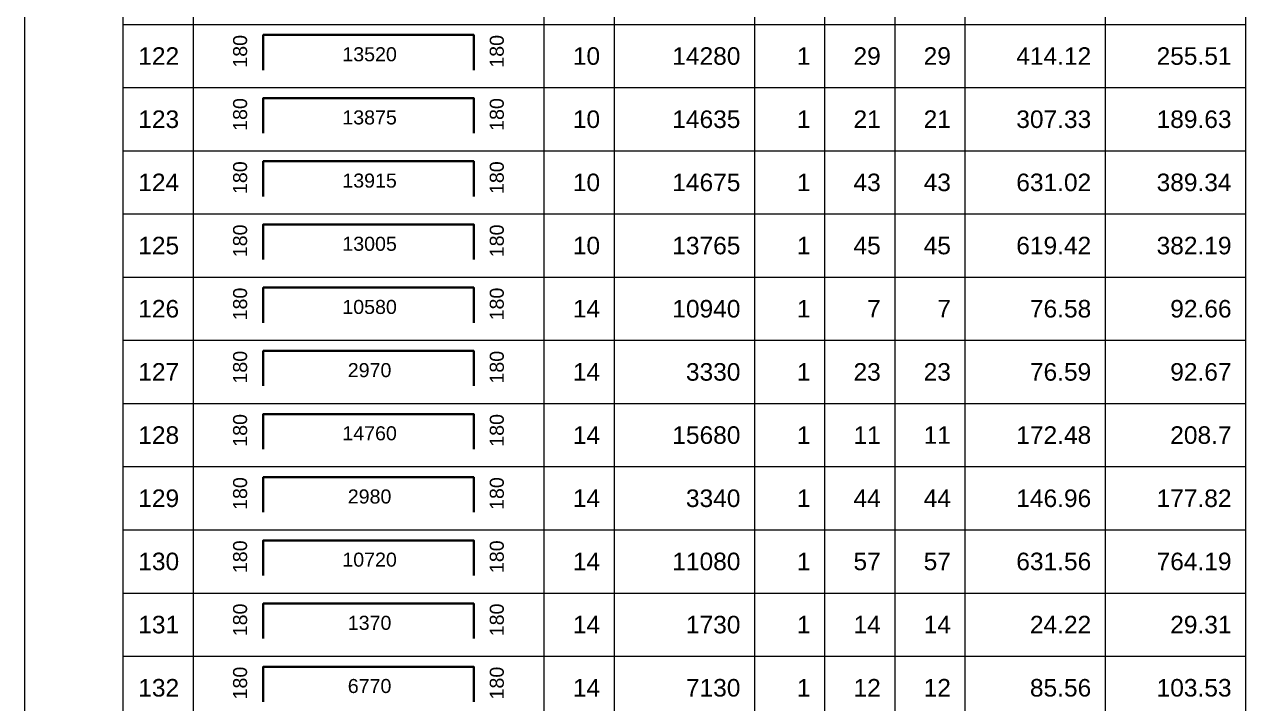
# Model space of a CAD drawing. Header units: millimetres. Extents: x -179076 to 505271, y -35502 to 114955.
# Drawn here: x -34433 to -17028, y -6477 to 3198 of the extents above; entities that cross this region are included whole.
import ezdxf
from ezdxf.enums import TextEntityAlignment as Align

# ---------------------------------------------------------------- set-up
doc = ezdxf.new("R2010")
doc.units = ezdxf.units.MM
for name, color, linetype, lineweight in [('NDC_S_REBAR', 4, 'Continuous', 35), ('NDC_S_VN TEXT', 7, 'Continuous', 20), ('NDC_Table', 3, 'Continuous', 20)]:
    doc.layers.add(name, color=color, linetype=linetype, lineweight=lineweight)
doc.styles.add('ARIAL', font='arial.ttf', dxfattribs={"width": 0.8})

# ---------------------------------------------------------------- blocks, each defined once
blk = doc.blocks.new('dang04')
at = {"layer": 'NDC_S_REBAR'}
blk.add_lwpolyline([(3405, -650), (3405, -150), (6405, -150), (6405, -650)], dxfattribs=at)
at = {"layer": 'NDC_Table'}
for p, q in [((0, 0), (0, -900)), ((1405, 0), (1405, -900)), ((2405, 0), (2405, -900)), ((7405, 0), (7405, -900)), ((8405, 0), (8405, -900)), ((10405, 0), (10405, -900)), ((11405, 0), (11405, -900)), ((12405, 0), (12405, -900)), ((13405, 0), (13405, -900)), ((15405, 0), (15405, -900)), ((17405, 0), (17405, -900)), ((1405, -900), (17405, -900))]:
    blk.add_line(p, q, dxfattribs=at)
at = {"layer": 'NDC_S_VN TEXT', "style": 'ARIAL'}
for p in [(3073, -150), (6733, -150)]:
    blk.add_attdef('D03', text='', height=200, rotation=90, dxfattribs=at).set_placement(p, align=Align.MIDDLE_RIGHT)
for p in [(2205, -450), (8205, -450), (10205, -450), (11205, -450), (12205, -450), (13205, -450), (15205, -450), (17205, -450)]:
    blk.add_attdef('D03', text='', height=250, dxfattribs=at).set_placement(p, align=Align.MIDDLE_RIGHT)
blk.add_attdef('D03', text='', height=200, dxfattribs=at).set_placement((4920, -425), align=Align.MIDDLE_CENTER)

msp = doc.modelspace()

# ---------------------------------------------------------------- block references
at = {"layer": 'NDC_Table'}
ref = msp.add_blockref('dang04', (-34433.5, 4097.7), dxfattribs=at)
ref.add_attrib('D03', '121', dxfattribs={"layer": 'NDC_S_VN TEXT', "height": 250, "style": 'ARIAL'}).set_placement((-32228.2, 3647.7), align=Align.MIDDLE_RIGHT)
ref.add_attrib('D03', '180', dxfattribs={"layer": 'NDC_S_VN TEXT', "height": 200, "rotation": 90, "style": 'ARIAL'}).set_placement((-31360.1, 3947.7), align=Align.MIDDLE_RIGHT)
ref.add_attrib('D03', '7000', dxfattribs={"layer": 'NDC_S_VN TEXT', "height": 200, "style": 'ARIAL'}).set_placement((-29513.9, 3673), align=Align.MIDDLE_CENTER)
ref.add_attrib('D03', '180', dxfattribs={"layer": 'NDC_S_VN TEXT', "height": 200, "rotation": 90, "style": 'ARIAL'}).set_placement((-27701, 3947.7), align=Align.MIDDLE_RIGHT)
ref.add_attrib('D03', '10', dxfattribs={"layer": 'NDC_S_VN TEXT', "height": 250, "style": 'ARIAL'}).set_placement((-26228.2, 3647.7), align=Align.MIDDLE_RIGHT)
ref.add_attrib('D03', '7360', dxfattribs={"layer": 'NDC_S_VN TEXT', "height": 250, "style": 'ARIAL'}).set_placement((-24228.2, 3647.7), align=Align.MIDDLE_RIGHT)
ref.add_attrib('D03', '1', dxfattribs={"layer": 'NDC_S_VN TEXT', "height": 250, "style": 'ARIAL'}).set_placement((-23228.2, 3647.7), align=Align.MIDDLE_RIGHT)
ref.add_attrib('D03', '45', dxfattribs={"layer": 'NDC_S_VN TEXT', "height": 250, "style": 'ARIAL'}).set_placement((-22228.2, 3647.7), align=Align.MIDDLE_RIGHT)
ref.add_attrib('D03', '45', dxfattribs={"layer": 'NDC_S_VN TEXT', "height": 250, "style": 'ARIAL'}).set_placement((-21228.2, 3648.1), align=Align.MIDDLE_RIGHT)
ref.add_attrib('D03', '331.2', dxfattribs={"layer": 'NDC_S_VN TEXT', "height": 250, "style": 'ARIAL'}).set_placement((-19228.2, 3647.7), align=Align.MIDDLE_RIGHT)
ref.add_attrib('D03', '204.35', dxfattribs={"layer": 'NDC_S_VN TEXT', "height": 250, "style": 'ARIAL'}).set_placement((-17228.2, 3647.7), align=Align.MIDDLE_RIGHT)
ref = msp.add_blockref('dang04', (-34433.5, 3197.7), dxfattribs=at)
ref.add_attrib('D03', '122', dxfattribs={"layer": 'NDC_S_VN TEXT', "height": 250, "style": 'ARIAL'}).set_placement((-32228.2, 2747.7), align=Align.MIDDLE_RIGHT)
ref.add_attrib('D03', '180', dxfattribs={"layer": 'NDC_S_VN TEXT', "height": 200, "rotation": 90, "style": 'ARIAL'}).set_placement((-31360.1, 3047.7), align=Align.MIDDLE_RIGHT)
ref.add_attrib('D03', '13520', dxfattribs={"layer": 'NDC_S_VN TEXT', "height": 200, "style": 'ARIAL'}).set_placement((-29513.9, 2773), align=Align.MIDDLE_CENTER)
ref.add_attrib('D03', '180', dxfattribs={"layer": 'NDC_S_VN TEXT', "height": 200, "rotation": 90, "style": 'ARIAL'}).set_placement((-27701, 3047.7), align=Align.MIDDLE_RIGHT)
ref.add_attrib('D03', '10', dxfattribs={"layer": 'NDC_S_VN TEXT', "height": 250, "style": 'ARIAL'}).set_placement((-26228.2, 2747.7), align=Align.MIDDLE_RIGHT)
ref.add_attrib('D03', '14280', dxfattribs={"layer": 'NDC_S_VN TEXT', "height": 250, "style": 'ARIAL'}).set_placement((-24228.2, 2747.7), align=Align.MIDDLE_RIGHT)
ref.add_attrib('D03', '1', dxfattribs={"layer": 'NDC_S_VN TEXT', "height": 250, "style": 'ARIAL'}).set_placement((-23228.2, 2747.7), align=Align.MIDDLE_RIGHT)
ref.add_attrib('D03', '29', dxfattribs={"layer": 'NDC_S_VN TEXT', "height": 250, "style": 'ARIAL'}).set_placement((-22228.2, 2747.7), align=Align.MIDDLE_RIGHT)
ref.add_attrib('D03', '29', dxfattribs={"layer": 'NDC_S_VN TEXT', "height": 250, "style": 'ARIAL'}).set_placement((-21228.2, 2748.1), align=Align.MIDDLE_RIGHT)
ref.add_attrib('D03', '414.12', dxfattribs={"layer": 'NDC_S_VN TEXT', "height": 250, "style": 'ARIAL'}).set_placement((-19228.2, 2747.7), align=Align.MIDDLE_RIGHT)
ref.add_attrib('D03', '255.51', dxfattribs={"layer": 'NDC_S_VN TEXT', "height": 250, "style": 'ARIAL'}).set_placement((-17228.2, 2747.7), align=Align.MIDDLE_RIGHT)
ref = msp.add_blockref('dang04', (-34433.5, 2297.7), dxfattribs=at)
ref.add_attrib('D03', '123', dxfattribs={"layer": 'NDC_S_VN TEXT', "height": 250, "style": 'ARIAL'}).set_placement((-32228.2, 1847.7), align=Align.MIDDLE_RIGHT)
ref.add_attrib('D03', '180', dxfattribs={"layer": 'NDC_S_VN TEXT', "height": 200, "rotation": 90, "style": 'ARIAL'}).set_placement((-31360.1, 2147.7), align=Align.MIDDLE_RIGHT)
ref.add_attrib('D03', '13875', dxfattribs={"layer": 'NDC_S_VN TEXT', "height": 200, "style": 'ARIAL'}).set_placement((-29513.9, 1873), align=Align.MIDDLE_CENTER)
ref.add_attrib('D03', '180', dxfattribs={"layer": 'NDC_S_VN TEXT', "height": 200, "rotation": 90, "style": 'ARIAL'}).set_placement((-27701, 2147.7), align=Align.MIDDLE_RIGHT)
ref.add_attrib('D03', '10', dxfattribs={"layer": 'NDC_S_VN TEXT', "height": 250, "style": 'ARIAL'}).set_placement((-26228.2, 1847.7), align=Align.MIDDLE_RIGHT)
ref.add_attrib('D03', '14635', dxfattribs={"layer": 'NDC_S_VN TEXT', "height": 250, "style": 'ARIAL'}).set_placement((-24228.2, 1847.7), align=Align.MIDDLE_RIGHT)
ref.add_attrib('D03', '1', dxfattribs={"layer": 'NDC_S_VN TEXT', "height": 250, "style": 'ARIAL'}).set_placement((-23228.2, 1847.7), align=Align.MIDDLE_RIGHT)
ref.add_attrib('D03', '21', dxfattribs={"layer": 'NDC_S_VN TEXT', "height": 250, "style": 'ARIAL'}).set_placement((-22228.2, 1847.7), align=Align.MIDDLE_RIGHT)
ref.add_attrib('D03', '21', dxfattribs={"layer": 'NDC_S_VN TEXT', "height": 250, "style": 'ARIAL'}).set_placement((-21228.2, 1848.1), align=Align.MIDDLE_RIGHT)
ref.add_attrib('D03', '307.33', dxfattribs={"layer": 'NDC_S_VN TEXT', "height": 250, "style": 'ARIAL'}).set_placement((-19228.2, 1847.7), align=Align.MIDDLE_RIGHT)
ref.add_attrib('D03', '189.63', dxfattribs={"layer": 'NDC_S_VN TEXT', "height": 250, "style": 'ARIAL'}).set_placement((-17228.2, 1847.7), align=Align.MIDDLE_RIGHT)
ref = msp.add_blockref('dang04', (-34433.5, 1397.7), dxfattribs=at)
ref.add_attrib('D03', '124', dxfattribs={"layer": 'NDC_S_VN TEXT', "height": 250, "style": 'ARIAL'}).set_placement((-32228.2, 947.7), align=Align.MIDDLE_RIGHT)
ref.add_attrib('D03', '180', dxfattribs={"layer": 'NDC_S_VN TEXT', "height": 200, "rotation": 90, "style": 'ARIAL'}).set_placement((-31360.1, 1247.7), align=Align.MIDDLE_RIGHT)
ref.add_attrib('D03', '13915', dxfattribs={"layer": 'NDC_S_VN TEXT', "height": 200, "style": 'ARIAL'}).set_placement((-29513.9, 973), align=Align.MIDDLE_CENTER)
ref.add_attrib('D03', '180', dxfattribs={"layer": 'NDC_S_VN TEXT', "height": 200, "rotation": 90, "style": 'ARIAL'}).set_placement((-27701, 1247.7), align=Align.MIDDLE_RIGHT)
ref.add_attrib('D03', '10', dxfattribs={"layer": 'NDC_S_VN TEXT', "height": 250, "style": 'ARIAL'}).set_placement((-26228.2, 947.7), align=Align.MIDDLE_RIGHT)
ref.add_attrib('D03', '14675', dxfattribs={"layer": 'NDC_S_VN TEXT', "height": 250, "style": 'ARIAL'}).set_placement((-24228.2, 947.7), align=Align.MIDDLE_RIGHT)
ref.add_attrib('D03', '1', dxfattribs={"layer": 'NDC_S_VN TEXT', "height": 250, "style": 'ARIAL'}).set_placement((-23228.2, 947.7), align=Align.MIDDLE_RIGHT)
ref.add_attrib('D03', '43', dxfattribs={"layer": 'NDC_S_VN TEXT', "height": 250, "style": 'ARIAL'}).set_placement((-22228.2, 947.7), align=Align.MIDDLE_RIGHT)
ref.add_attrib('D03', '43', dxfattribs={"layer": 'NDC_S_VN TEXT', "height": 250, "style": 'ARIAL'}).set_placement((-21228.2, 948.1), align=Align.MIDDLE_RIGHT)
ref.add_attrib('D03', '631.02', dxfattribs={"layer": 'NDC_S_VN TEXT', "height": 250, "style": 'ARIAL'}).set_placement((-19228.2, 947.7), align=Align.MIDDLE_RIGHT)
ref.add_attrib('D03', '389.34', dxfattribs={"layer": 'NDC_S_VN TEXT', "height": 250, "style": 'ARIAL'}).set_placement((-17228.2, 947.7), align=Align.MIDDLE_RIGHT)
ref = msp.add_blockref('dang04', (-34433.5, 497.7), dxfattribs=at)
ref.add_attrib('D03', '125', dxfattribs={"layer": 'NDC_S_VN TEXT', "height": 250, "style": 'ARIAL'}).set_placement((-32228.2, 47.7), align=Align.MIDDLE_RIGHT)
ref.add_attrib('D03', '180', dxfattribs={"layer": 'NDC_S_VN TEXT', "height": 200, "rotation": 90, "style": 'ARIAL'}).set_placement((-31360.1, 347.7), align=Align.MIDDLE_RIGHT)
ref.add_attrib('D03', '13005', dxfattribs={"layer": 'NDC_S_VN TEXT', "height": 200, "style": 'ARIAL'}).set_placement((-29513.9, 73), align=Align.MIDDLE_CENTER)
ref.add_attrib('D03', '180', dxfattribs={"layer": 'NDC_S_VN TEXT', "height": 200, "rotation": 90, "style": 'ARIAL'}).set_placement((-27701, 347.7), align=Align.MIDDLE_RIGHT)
ref.add_attrib('D03', '10', dxfattribs={"layer": 'NDC_S_VN TEXT', "height": 250, "style": 'ARIAL'}).set_placement((-26228.2, 47.7), align=Align.MIDDLE_RIGHT)
ref.add_attrib('D03', '13765', dxfattribs={"layer": 'NDC_S_VN TEXT', "height": 250, "style": 'ARIAL'}).set_placement((-24228.2, 47.7), align=Align.MIDDLE_RIGHT)
ref.add_attrib('D03', '1', dxfattribs={"layer": 'NDC_S_VN TEXT', "height": 250, "style": 'ARIAL'}).set_placement((-23228.2, 47.7), align=Align.MIDDLE_RIGHT)
ref.add_attrib('D03', '45', dxfattribs={"layer": 'NDC_S_VN TEXT', "height": 250, "style": 'ARIAL'}).set_placement((-22228.2, 47.7), align=Align.MIDDLE_RIGHT)
ref.add_attrib('D03', '45', dxfattribs={"layer": 'NDC_S_VN TEXT', "height": 250, "style": 'ARIAL'}).set_placement((-21228.2, 48.1), align=Align.MIDDLE_RIGHT)
ref.add_attrib('D03', '619.42', dxfattribs={"layer": 'NDC_S_VN TEXT', "height": 250, "style": 'ARIAL'}).set_placement((-19228.2, 47.7), align=Align.MIDDLE_RIGHT)
ref.add_attrib('D03', '382.19', dxfattribs={"layer": 'NDC_S_VN TEXT', "height": 250, "style": 'ARIAL'}).set_placement((-17228.2, 47.7), align=Align.MIDDLE_RIGHT)
ref = msp.add_blockref('dang04', (-34433.5, -402.3), dxfattribs=at)
ref.add_attrib('D03', '126', dxfattribs={"layer": 'NDC_S_VN TEXT', "height": 250, "style": 'ARIAL'}).set_placement((-32228.2, -852.3), align=Align.MIDDLE_RIGHT)
ref.add_attrib('D03', '180', dxfattribs={"layer": 'NDC_S_VN TEXT', "height": 200, "rotation": 90, "style": 'ARIAL'}).set_placement((-31360.1, -552.3), align=Align.MIDDLE_RIGHT)
ref.add_attrib('D03', '10580', dxfattribs={"layer": 'NDC_S_VN TEXT', "height": 200, "style": 'ARIAL'}).set_placement((-29513.9, -827), align=Align.MIDDLE_CENTER)
ref.add_attrib('D03', '180', dxfattribs={"layer": 'NDC_S_VN TEXT', "height": 200, "rotation": 90, "style": 'ARIAL'}).set_placement((-27701, -552.3), align=Align.MIDDLE_RIGHT)
ref.add_attrib('D03', '14', dxfattribs={"layer": 'NDC_S_VN TEXT', "height": 250, "style": 'ARIAL'}).set_placement((-26228.2, -852.3), align=Align.MIDDLE_RIGHT)
ref.add_attrib('D03', '10940', dxfattribs={"layer": 'NDC_S_VN TEXT', "height": 250, "style": 'ARIAL'}).set_placement((-24228.2, -852.3), align=Align.MIDDLE_RIGHT)
ref.add_attrib('D03', '1', dxfattribs={"layer": 'NDC_S_VN TEXT', "height": 250, "style": 'ARIAL'}).set_placement((-23228.2, -852.3), align=Align.MIDDLE_RIGHT)
ref.add_attrib('D03', '7', dxfattribs={"layer": 'NDC_S_VN TEXT', "height": 250, "style": 'ARIAL'}).set_placement((-22228.2, -852.3), align=Align.MIDDLE_RIGHT)
ref.add_attrib('D03', '7', dxfattribs={"layer": 'NDC_S_VN TEXT', "height": 250, "style": 'ARIAL'}).set_placement((-21228.2, -851.9), align=Align.MIDDLE_RIGHT)
ref.add_attrib('D03', '76.58', dxfattribs={"layer": 'NDC_S_VN TEXT', "height": 250, "style": 'ARIAL'}).set_placement((-19228.2, -852.3), align=Align.MIDDLE_RIGHT)
ref.add_attrib('D03', '92.66', dxfattribs={"layer": 'NDC_S_VN TEXT', "height": 250, "style": 'ARIAL'}).set_placement((-17228.2, -852.3), align=Align.MIDDLE_RIGHT)
ref = msp.add_blockref('dang04', (-34433.5, -1302.3), dxfattribs=at)
ref.add_attrib('D03', '127', dxfattribs={"layer": 'NDC_S_VN TEXT', "height": 250, "style": 'ARIAL'}).set_placement((-32228.2, -1752.3), align=Align.MIDDLE_RIGHT)
ref.add_attrib('D03', '180', dxfattribs={"layer": 'NDC_S_VN TEXT', "height": 200, "rotation": 90, "style": 'ARIAL'}).set_placement((-31360.1, -1452.3), align=Align.MIDDLE_RIGHT)
ref.add_attrib('D03', '2970', dxfattribs={"layer": 'NDC_S_VN TEXT', "height": 200, "style": 'ARIAL'}).set_placement((-29513.9, -1727), align=Align.MIDDLE_CENTER)
ref.add_attrib('D03', '180', dxfattribs={"layer": 'NDC_S_VN TEXT', "height": 200, "rotation": 90, "style": 'ARIAL'}).set_placement((-27701, -1452.3), align=Align.MIDDLE_RIGHT)
ref.add_attrib('D03', '14', dxfattribs={"layer": 'NDC_S_VN TEXT', "height": 250, "style": 'ARIAL'}).set_placement((-26228.2, -1752.3), align=Align.MIDDLE_RIGHT)
ref.add_attrib('D03', '3330', dxfattribs={"layer": 'NDC_S_VN TEXT', "height": 250, "style": 'ARIAL'}).set_placement((-24228.2, -1752.3), align=Align.MIDDLE_RIGHT)
ref.add_attrib('D03', '1', dxfattribs={"layer": 'NDC_S_VN TEXT', "height": 250, "style": 'ARIAL'}).set_placement((-23228.2, -1752.3), align=Align.MIDDLE_RIGHT)
ref.add_attrib('D03', '23', dxfattribs={"layer": 'NDC_S_VN TEXT', "height": 250, "style": 'ARIAL'}).set_placement((-22228.2, -1752.3), align=Align.MIDDLE_RIGHT)
ref.add_attrib('D03', '23', dxfattribs={"layer": 'NDC_S_VN TEXT', "height": 250, "style": 'ARIAL'}).set_placement((-21228.2, -1751.9), align=Align.MIDDLE_RIGHT)
ref.add_attrib('D03', '76.59', dxfattribs={"layer": 'NDC_S_VN TEXT', "height": 250, "style": 'ARIAL'}).set_placement((-19228.2, -1752.3), align=Align.MIDDLE_RIGHT)
ref.add_attrib('D03', '92.67', dxfattribs={"layer": 'NDC_S_VN TEXT', "height": 250, "style": 'ARIAL'}).set_placement((-17228.2, -1752.3), align=Align.MIDDLE_RIGHT)
ref = msp.add_blockref('dang04', (-34433.5, -2202.3), dxfattribs=at)
ref.add_attrib('D03', '128', dxfattribs={"layer": 'NDC_S_VN TEXT', "height": 250, "style": 'ARIAL'}).set_placement((-32228.2, -2652.3), align=Align.MIDDLE_RIGHT)
ref.add_attrib('D03', '180', dxfattribs={"layer": 'NDC_S_VN TEXT', "height": 200, "rotation": 90, "style": 'ARIAL'}).set_placement((-31360.1, -2352.3), align=Align.MIDDLE_RIGHT)
ref.add_attrib('D03', '14760', dxfattribs={"layer": 'NDC_S_VN TEXT', "height": 200, "style": 'ARIAL'}).set_placement((-29513.9, -2627), align=Align.MIDDLE_CENTER)
ref.add_attrib('D03', '180', dxfattribs={"layer": 'NDC_S_VN TEXT', "height": 200, "rotation": 90, "style": 'ARIAL'}).set_placement((-27701, -2352.3), align=Align.MIDDLE_RIGHT)
ref.add_attrib('D03', '14', dxfattribs={"layer": 'NDC_S_VN TEXT', "height": 250, "style": 'ARIAL'}).set_placement((-26228.2, -2652.3), align=Align.MIDDLE_RIGHT)
ref.add_attrib('D03', '15680', dxfattribs={"layer": 'NDC_S_VN TEXT', "height": 250, "style": 'ARIAL'}).set_placement((-24228.2, -2652.3), align=Align.MIDDLE_RIGHT)
ref.add_attrib('D03', '1', dxfattribs={"layer": 'NDC_S_VN TEXT', "height": 250, "style": 'ARIAL'}).set_placement((-23228.2, -2652.3), align=Align.MIDDLE_RIGHT)
ref.add_attrib('D03', '11', dxfattribs={"layer": 'NDC_S_VN TEXT', "height": 250, "style": 'ARIAL'}).set_placement((-22228.2, -2652.3), align=Align.MIDDLE_RIGHT)
ref.add_attrib('D03', '11', dxfattribs={"layer": 'NDC_S_VN TEXT', "height": 250, "style": 'ARIAL'}).set_placement((-21228.2, -2651.9), align=Align.MIDDLE_RIGHT)
ref.add_attrib('D03', '172.48', dxfattribs={"layer": 'NDC_S_VN TEXT', "height": 250, "style": 'ARIAL'}).set_placement((-19228.2, -2652.3), align=Align.MIDDLE_RIGHT)
ref.add_attrib('D03', '208.7', dxfattribs={"layer": 'NDC_S_VN TEXT', "height": 250, "style": 'ARIAL'}).set_placement((-17228.2, -2652.3), align=Align.MIDDLE_RIGHT)
ref = msp.add_blockref('dang04', (-34433.5, -3102.3), dxfattribs=at)
ref.add_attrib('D03', '129', dxfattribs={"layer": 'NDC_S_VN TEXT', "height": 250, "style": 'ARIAL'}).set_placement((-32228.2, -3552.3), align=Align.MIDDLE_RIGHT)
ref.add_attrib('D03', '180', dxfattribs={"layer": 'NDC_S_VN TEXT', "height": 200, "rotation": 90, "style": 'ARIAL'}).set_placement((-31360.1, -3252.3), align=Align.MIDDLE_RIGHT)
ref.add_attrib('D03', '2980', dxfattribs={"layer": 'NDC_S_VN TEXT', "height": 200, "style": 'ARIAL'}).set_placement((-29513.9, -3527), align=Align.MIDDLE_CENTER)
ref.add_attrib('D03', '180', dxfattribs={"layer": 'NDC_S_VN TEXT', "height": 200, "rotation": 90, "style": 'ARIAL'}).set_placement((-27701, -3252.3), align=Align.MIDDLE_RIGHT)
ref.add_attrib('D03', '14', dxfattribs={"layer": 'NDC_S_VN TEXT', "height": 250, "style": 'ARIAL'}).set_placement((-26228.2, -3552.3), align=Align.MIDDLE_RIGHT)
ref.add_attrib('D03', '3340', dxfattribs={"layer": 'NDC_S_VN TEXT', "height": 250, "style": 'ARIAL'}).set_placement((-24228.2, -3552.3), align=Align.MIDDLE_RIGHT)
ref.add_attrib('D03', '1', dxfattribs={"layer": 'NDC_S_VN TEXT', "height": 250, "style": 'ARIAL'}).set_placement((-23228.2, -3552.3), align=Align.MIDDLE_RIGHT)
ref.add_attrib('D03', '44', dxfattribs={"layer": 'NDC_S_VN TEXT', "height": 250, "style": 'ARIAL'}).set_placement((-22228.2, -3552.3), align=Align.MIDDLE_RIGHT)
ref.add_attrib('D03', '44', dxfattribs={"layer": 'NDC_S_VN TEXT', "height": 250, "style": 'ARIAL'}).set_placement((-21228.2, -3551.9), align=Align.MIDDLE_RIGHT)
ref.add_attrib('D03', '146.96', dxfattribs={"layer": 'NDC_S_VN TEXT', "height": 250, "style": 'ARIAL'}).set_placement((-19228.2, -3552.3), align=Align.MIDDLE_RIGHT)
ref.add_attrib('D03', '177.82', dxfattribs={"layer": 'NDC_S_VN TEXT', "height": 250, "style": 'ARIAL'}).set_placement((-17228.2, -3552.3), align=Align.MIDDLE_RIGHT)
ref = msp.add_blockref('dang04', (-34433.5, -4002.3), dxfattribs=at)
ref.add_attrib('D03', '130', dxfattribs={"layer": 'NDC_S_VN TEXT', "height": 250, "style": 'ARIAL'}).set_placement((-32228.2, -4452.3), align=Align.MIDDLE_RIGHT)
ref.add_attrib('D03', '180', dxfattribs={"layer": 'NDC_S_VN TEXT', "height": 200, "rotation": 90, "style": 'ARIAL'}).set_placement((-31360.1, -4152.3), align=Align.MIDDLE_RIGHT)
ref.add_attrib('D03', '10720', dxfattribs={"layer": 'NDC_S_VN TEXT', "height": 200, "style": 'ARIAL'}).set_placement((-29513.9, -4427), align=Align.MIDDLE_CENTER)
ref.add_attrib('D03', '180', dxfattribs={"layer": 'NDC_S_VN TEXT', "height": 200, "rotation": 90, "style": 'ARIAL'}).set_placement((-27701, -4152.3), align=Align.MIDDLE_RIGHT)
ref.add_attrib('D03', '14', dxfattribs={"layer": 'NDC_S_VN TEXT', "height": 250, "style": 'ARIAL'}).set_placement((-26228.2, -4452.3), align=Align.MIDDLE_RIGHT)
ref.add_attrib('D03', '11080', dxfattribs={"layer": 'NDC_S_VN TEXT', "height": 250, "style": 'ARIAL'}).set_placement((-24228.2, -4452.3), align=Align.MIDDLE_RIGHT)
ref.add_attrib('D03', '1', dxfattribs={"layer": 'NDC_S_VN TEXT', "height": 250, "style": 'ARIAL'}).set_placement((-23228.2, -4452.3), align=Align.MIDDLE_RIGHT)
ref.add_attrib('D03', '57', dxfattribs={"layer": 'NDC_S_VN TEXT', "height": 250, "style": 'ARIAL'}).set_placement((-22228.2, -4452.3), align=Align.MIDDLE_RIGHT)
ref.add_attrib('D03', '57', dxfattribs={"layer": 'NDC_S_VN TEXT', "height": 250, "style": 'ARIAL'}).set_placement((-21228.2, -4451.9), align=Align.MIDDLE_RIGHT)
ref.add_attrib('D03', '631.56', dxfattribs={"layer": 'NDC_S_VN TEXT', "height": 250, "style": 'ARIAL'}).set_placement((-19228.2, -4452.3), align=Align.MIDDLE_RIGHT)
ref.add_attrib('D03', '764.19', dxfattribs={"layer": 'NDC_S_VN TEXT', "height": 250, "style": 'ARIAL'}).set_placement((-17228.2, -4452.3), align=Align.MIDDLE_RIGHT)
ref = msp.add_blockref('dang04', (-34433.5, -4902.3), dxfattribs=at)
ref.add_attrib('D03', '131', dxfattribs={"layer": 'NDC_S_VN TEXT', "height": 250, "style": 'ARIAL'}).set_placement((-32228.2, -5352.3), align=Align.MIDDLE_RIGHT)
ref.add_attrib('D03', '180', dxfattribs={"layer": 'NDC_S_VN TEXT', "height": 200, "rotation": 90, "style": 'ARIAL'}).set_placement((-31360.1, -5052.3), align=Align.MIDDLE_RIGHT)
ref.add_attrib('D03', '1370', dxfattribs={"layer": 'NDC_S_VN TEXT', "height": 200, "style": 'ARIAL'}).set_placement((-29513.9, -5327), align=Align.MIDDLE_CENTER)
ref.add_attrib('D03', '180', dxfattribs={"layer": 'NDC_S_VN TEXT', "height": 200, "rotation": 90, "style": 'ARIAL'}).set_placement((-27701, -5052.3), align=Align.MIDDLE_RIGHT)
ref.add_attrib('D03', '14', dxfattribs={"layer": 'NDC_S_VN TEXT', "height": 250, "style": 'ARIAL'}).set_placement((-26228.2, -5352.3), align=Align.MIDDLE_RIGHT)
ref.add_attrib('D03', '1730', dxfattribs={"layer": 'NDC_S_VN TEXT', "height": 250, "style": 'ARIAL'}).set_placement((-24228.2, -5352.3), align=Align.MIDDLE_RIGHT)
ref.add_attrib('D03', '1', dxfattribs={"layer": 'NDC_S_VN TEXT', "height": 250, "style": 'ARIAL'}).set_placement((-23228.2, -5352.3), align=Align.MIDDLE_RIGHT)
ref.add_attrib('D03', '14', dxfattribs={"layer": 'NDC_S_VN TEXT', "height": 250, "style": 'ARIAL'}).set_placement((-22228.2, -5352.3), align=Align.MIDDLE_RIGHT)
ref.add_attrib('D03', '14', dxfattribs={"layer": 'NDC_S_VN TEXT', "height": 250, "style": 'ARIAL'}).set_placement((-21228.2, -5351.9), align=Align.MIDDLE_RIGHT)
ref.add_attrib('D03', '24.22', dxfattribs={"layer": 'NDC_S_VN TEXT', "height": 250, "style": 'ARIAL'}).set_placement((-19228.2, -5352.3), align=Align.MIDDLE_RIGHT)
ref.add_attrib('D03', '29.31', dxfattribs={"layer": 'NDC_S_VN TEXT', "height": 250, "style": 'ARIAL'}).set_placement((-17228.2, -5352.3), align=Align.MIDDLE_RIGHT)
ref = msp.add_blockref('dang04', (-34433.5, -5802.3), dxfattribs=at)
ref.add_attrib('D03', '132', dxfattribs={"layer": 'NDC_S_VN TEXT', "height": 250, "style": 'ARIAL'}).set_placement((-32228.2, -6252.3), align=Align.MIDDLE_RIGHT)
ref.add_attrib('D03', '180', dxfattribs={"layer": 'NDC_S_VN TEXT', "height": 200, "rotation": 90, "style": 'ARIAL'}).set_placement((-31360.1, -5952.3), align=Align.MIDDLE_RIGHT)
ref.add_attrib('D03', '6770', dxfattribs={"layer": 'NDC_S_VN TEXT', "height": 200, "style": 'ARIAL'}).set_placement((-29513.9, -6227), align=Align.MIDDLE_CENTER)
ref.add_attrib('D03', '180', dxfattribs={"layer": 'NDC_S_VN TEXT', "height": 200, "rotation": 90, "style": 'ARIAL'}).set_placement((-27701, -5952.3), align=Align.MIDDLE_RIGHT)
ref.add_attrib('D03', '14', dxfattribs={"layer": 'NDC_S_VN TEXT', "height": 250, "style": 'ARIAL'}).set_placement((-26228.2, -6252.3), align=Align.MIDDLE_RIGHT)
ref.add_attrib('D03', '7130', dxfattribs={"layer": 'NDC_S_VN TEXT', "height": 250, "style": 'ARIAL'}).set_placement((-24228.2, -6252.3), align=Align.MIDDLE_RIGHT)
ref.add_attrib('D03', '1', dxfattribs={"layer": 'NDC_S_VN TEXT', "height": 250, "style": 'ARIAL'}).set_placement((-23228.2, -6252.3), align=Align.MIDDLE_RIGHT)
ref.add_attrib('D03', '12', dxfattribs={"layer": 'NDC_S_VN TEXT', "height": 250, "style": 'ARIAL'}).set_placement((-22228.2, -6252.3), align=Align.MIDDLE_RIGHT)
ref.add_attrib('D03', '12', dxfattribs={"layer": 'NDC_S_VN TEXT', "height": 250, "style": 'ARIAL'}).set_placement((-21228.2, -6251.9), align=Align.MIDDLE_RIGHT)
ref.add_attrib('D03', '85.56', dxfattribs={"layer": 'NDC_S_VN TEXT', "height": 250, "style": 'ARIAL'}).set_placement((-19228.2, -6252.3), align=Align.MIDDLE_RIGHT)
ref.add_attrib('D03', '103.53', dxfattribs={"layer": 'NDC_S_VN TEXT', "height": 250, "style": 'ARIAL'}).set_placement((-17228.2, -6252.3), align=Align.MIDDLE_RIGHT)

doc.saveas('drawing.dxf')
